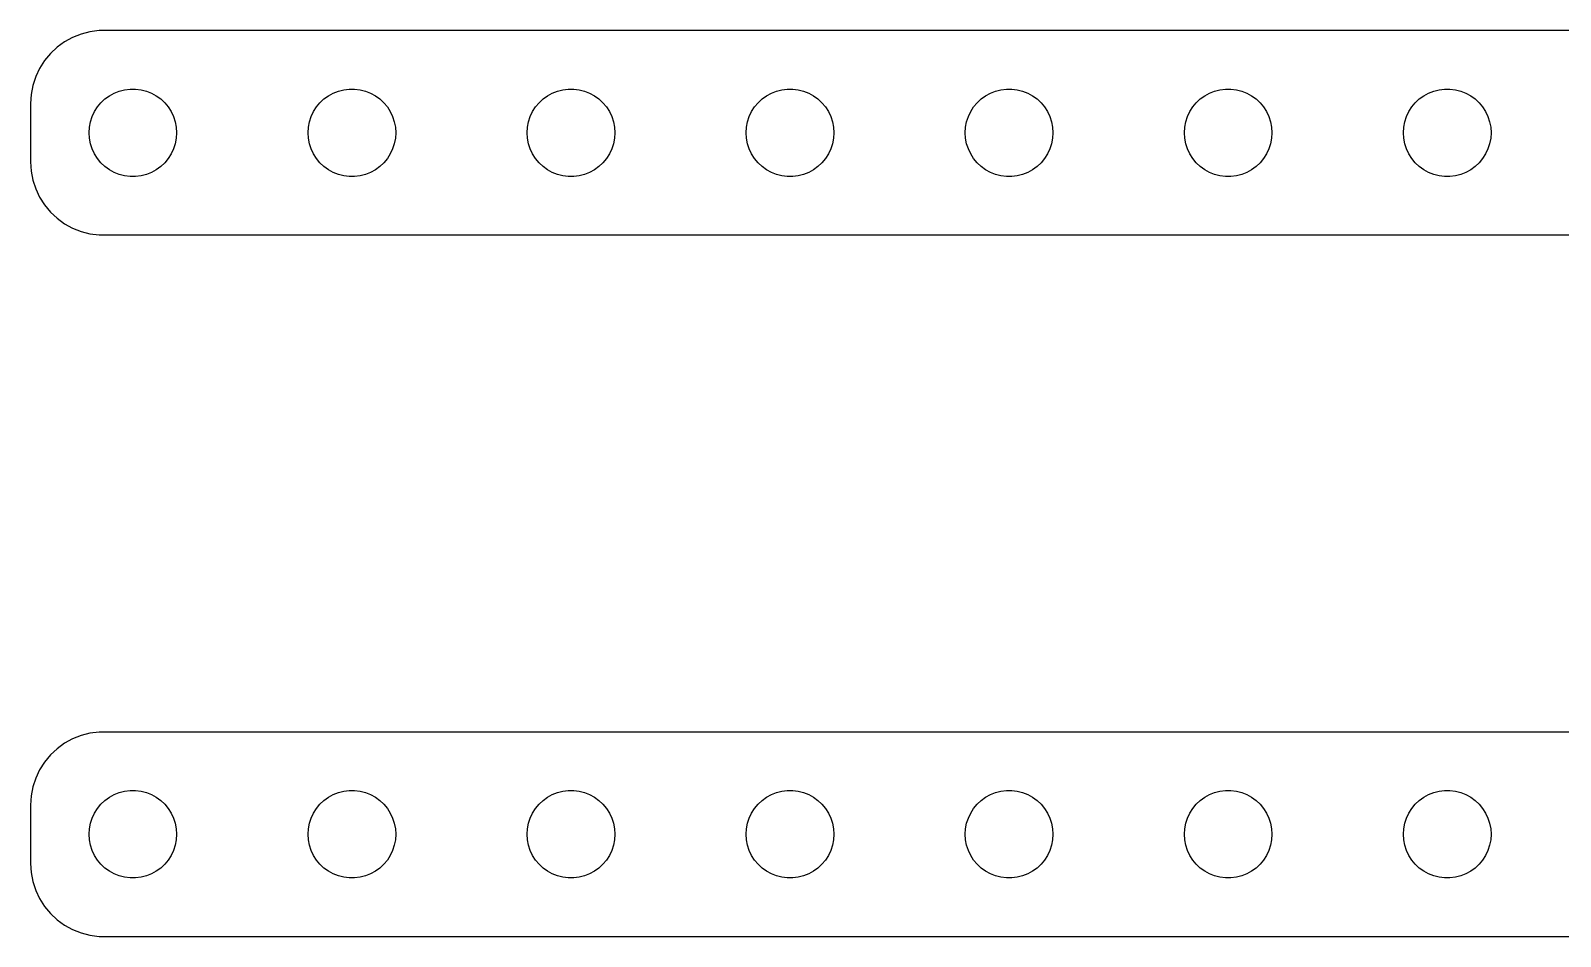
# Model space of a CAD drawing. Header units: metres. Extents: x -105 to 105, y 45 to 75.
# Drawn here: x -104.8 to -52.4, y 44.5 to 75.5 of the extents above; entities that cross this region are included whole.
import ezdxf

# ---------------------------------------------------------------- set-up
doc = ezdxf.new("R2010")
doc.units = ezdxf.units.M

msp = doc.modelspace()

# ---------------------------------------------------------------- linework, layer by layer
for p, q in [((-102.718, 75.4557), (-103.023, 75.3776)), ((-102.407, 75.4951), (-102.718, 75.4557)), ((102.407, 75.4951), (-102.407, 75.4951)), ((-103.844, 74.9263), (-104.072, 74.7114)), ((-103.59, 75.1108), (-103.844, 74.9263)), ((-103.314, 75.2621), (-103.59, 75.1108)), ((-103.023, 75.3776), (-103.314, 75.2621)), ((-104.273, 74.4695), (-104.441, 74.2044)), ((-104.072, 74.7114), (-104.273, 74.4695)), ((-104.574, 73.9203), (-104.671, 73.6217)), ((-104.441, 74.2044), (-104.574, 73.9203)), ((-104.671, 73.6217), (-104.73, 73.3133)), ((-102.054, 73.2665), (-101.889, 73.3572)), ((-101.889, 73.3572), (-101.714, 73.4266)), ((-101.714, 73.4266), (-101.531, 73.4734)), ((-101.531, 73.4734), (-101.344, 73.497)), ((-101.344, 73.497), (-101.156, 73.497)), ((-101.156, 73.497), (-100.969, 73.4734)), ((-100.969, 73.4734), (-100.786, 73.4266)), ((-100.786, 73.4266), (-100.611, 73.3572)), ((-100.611, 73.3572), (-100.446, 73.2665)), ((-94.5537, 73.2665), (-94.3887, 73.3572)), ((-94.3887, 73.3572), (-94.2135, 73.4266)), ((-94.2135, 73.4266), (-94.0311, 73.4734)), ((-94.0311, 73.4734), (-93.8442, 73.497)), ((-93.8442, 73.497), (-93.6558, 73.497)), ((-93.6558, 73.497), (-93.4689, 73.4734)), ((-93.4689, 73.4734), (-93.2865, 73.4266)), ((-93.2865, 73.4266), (-93.1113, 73.3572)), ((-93.1113, 73.3572), (-92.9463, 73.2665)), ((-87.0537, 73.2665), (-86.8887, 73.3572)), ((-86.8887, 73.3572), (-86.7135, 73.4266)), ((-86.7135, 73.4266), (-86.5311, 73.4734)), ((-86.5311, 73.4734), (-86.3442, 73.497)), ((-86.3442, 73.497), (-86.1558, 73.497)), ((-86.1558, 73.497), (-85.9689, 73.4734)), ((-85.9689, 73.4734), (-85.7865, 73.4266)), ((-85.7865, 73.4266), (-85.6113, 73.3572)), ((-85.6113, 73.3572), (-85.4463, 73.2665)), ((-79.5537, 73.2665), (-79.3887, 73.3572)), ((-79.3887, 73.3572), (-79.2135, 73.4266)), ((-79.2135, 73.4266), (-79.0311, 73.4734)), ((-79.0311, 73.4734), (-78.8442, 73.497)), ((-78.8442, 73.497), (-78.6558, 73.497)), ((-78.6558, 73.497), (-78.4689, 73.4734)), ((-78.4689, 73.4734), (-78.2865, 73.4266)), ((-78.2865, 73.4266), (-78.1113, 73.3572)), ((-78.1113, 73.3572), (-77.9463, 73.2665)), ((-72.0537, 73.2665), (-71.8887, 73.3572)), ((-71.8887, 73.3572), (-71.7135, 73.4266)), ((-71.7135, 73.4266), (-71.5311, 73.4734)), ((-71.5311, 73.4734), (-71.3442, 73.497)), ((-71.3442, 73.497), (-71.1558, 73.497)), ((-71.1558, 73.497), (-70.9689, 73.4734)), ((-70.9689, 73.4734), (-70.7865, 73.4266)), ((-70.7865, 73.4266), (-70.6113, 73.3572)), ((-70.6113, 73.3572), (-70.4463, 73.2665)), ((-64.5537, 73.2665), (-64.3887, 73.3572)), ((-64.3887, 73.3572), (-64.2135, 73.4266)), ((-64.2135, 73.4266), (-64.0311, 73.4734)), ((-64.0311, 73.4734), (-63.8442, 73.497)), ((-63.8442, 73.497), (-63.6558, 73.497)), ((-63.6558, 73.497), (-63.4689, 73.4734)), ((-63.4689, 73.4734), (-63.2865, 73.4266)), ((-63.2865, 73.4266), (-63.1113, 73.3572)), ((-63.1113, 73.3572), (-62.9463, 73.2665)), ((-57.0537, 73.2665), (-56.8887, 73.3572)), ((-56.8887, 73.3572), (-56.7135, 73.4266)), ((-56.7135, 73.4266), (-56.5311, 73.4734)), ((-56.5311, 73.4734), (-56.3442, 73.497)), ((-56.3442, 73.497), (-56.1558, 73.497)), ((-56.1558, 73.497), (-55.9689, 73.4734)), ((-55.9689, 73.4734), (-55.7865, 73.4266)), ((-55.7865, 73.4266), (-55.6113, 73.3572)), ((-55.6113, 73.3572), (-55.4463, 73.2665)), ((-104.73, 73.3133), (-104.75, 73)), ((-104.75, 73), (-104.75, 71)), ((-102.564, 72.7226), (-102.464, 72.8817)), ((-102.464, 72.8817), (-102.343, 73.0268)), ((-102.343, 73.0268), (-102.206, 73.1558)), ((-102.206, 73.1558), (-102.054, 73.2665)), ((-100.446, 73.2665), (-100.294, 73.1558)), ((-100.294, 73.1558), (-100.157, 73.0268)), ((-100.157, 73.0268), (-100.036, 72.8817)), ((-100.036, 72.8817), (-99.9355, 72.7226)), ((-95.0645, 72.7226), (-94.9635, 72.8817)), ((-94.9635, 72.8817), (-94.8434, 73.0268)), ((-94.8434, 73.0268), (-94.7061, 73.1558)), ((-94.7061, 73.1558), (-94.5537, 73.2665)), ((-92.9463, 73.2665), (-92.7939, 73.1558)), ((-92.7939, 73.1558), (-92.6565, 73.0268)), ((-92.6565, 73.0268), (-92.5365, 72.8817)), ((-92.5365, 72.8817), (-92.4355, 72.7226)), ((-87.5645, 72.7226), (-87.4635, 72.8817)), ((-87.4635, 72.8817), (-87.3434, 73.0268)), ((-87.3434, 73.0268), (-87.2061, 73.1558)), ((-87.2061, 73.1558), (-87.0537, 73.2665)), ((-85.4463, 73.2665), (-85.2939, 73.1558)), ((-85.2939, 73.1558), (-85.1565, 73.0268)), ((-85.1565, 73.0268), (-85.0365, 72.8817)), ((-85.0365, 72.8817), (-84.9355, 72.7226)), ((-80.0645, 72.7226), (-79.9635, 72.8817)), ((-79.9635, 72.8817), (-79.8434, 73.0268)), ((-79.8434, 73.0268), (-79.7061, 73.1558)), ((-79.7061, 73.1558), (-79.5537, 73.2665)), ((-77.9463, 73.2665), (-77.7939, 73.1558)), ((-77.7939, 73.1558), (-77.6565, 73.0268)), ((-77.6565, 73.0268), (-77.5365, 72.8817)), ((-77.5365, 72.8817), (-77.4355, 72.7226)), ((-72.5645, 72.7226), (-72.4635, 72.8817)), ((-72.4635, 72.8817), (-72.3434, 73.0268)), ((-72.3434, 73.0268), (-72.2061, 73.1558)), ((-72.2061, 73.1558), (-72.0537, 73.2665)), ((-70.4463, 73.2665), (-70.2939, 73.1558)), ((-70.2939, 73.1558), (-70.1565, 73.0268)), ((-70.1565, 73.0268), (-70.0365, 72.8817)), ((-70.0365, 72.8817), (-69.9355, 72.7226)), ((-65.0645, 72.7226), (-64.9635, 72.8817)), ((-64.9635, 72.8817), (-64.8434, 73.0268)), ((-64.8434, 73.0268), (-64.7061, 73.1558)), ((-64.7061, 73.1558), (-64.5537, 73.2665)), ((-62.9463, 73.2665), (-62.7939, 73.1558)), ((-62.7939, 73.1558), (-62.6565, 73.0268)), ((-62.6565, 73.0268), (-62.5365, 72.8817)), ((-62.5365, 72.8817), (-62.4355, 72.7226)), ((-57.5645, 72.7226), (-57.4635, 72.8817)), ((-57.4635, 72.8817), (-57.3434, 73.0268)), ((-57.3434, 73.0268), (-57.2061, 73.1558)), ((-57.2061, 73.1558), (-57.0537, 73.2665)), ((-55.4463, 73.2665), (-55.2939, 73.1558)), ((-55.2939, 73.1558), (-55.1565, 73.0268)), ((-55.1565, 73.0268), (-55.0365, 72.8817)), ((-55.0365, 72.8817), (-54.9355, 72.7226)), ((-102.738, 72.188), (-102.703, 72.373)), ((-102.703, 72.373), (-102.645, 72.5522)), ((-102.645, 72.5522), (-102.564, 72.7226)), ((-99.9355, 72.7226), (-99.8553, 72.5522)), ((-99.8553, 72.5522), (-99.7971, 72.373)), ((-99.7971, 72.373), (-99.7618, 72.188)), ((-95.2382, 72.188), (-95.2029, 72.373)), ((-95.2029, 72.373), (-95.1447, 72.5522)), ((-95.1447, 72.5522), (-95.0645, 72.7226)), ((-92.4355, 72.7226), (-92.3553, 72.5522)), ((-92.3553, 72.5522), (-92.2971, 72.373)), ((-92.2971, 72.373), (-92.2618, 72.188)), ((-87.7382, 72.188), (-87.7029, 72.373)), ((-87.7029, 72.373), (-87.6447, 72.5522)), ((-87.6447, 72.5522), (-87.5645, 72.7226)), ((-84.9355, 72.7226), (-84.8553, 72.5522)), ((-84.8553, 72.5522), (-84.7971, 72.373)), ((-84.7971, 72.373), (-84.7618, 72.188)), ((-80.2382, 72.188), (-80.2029, 72.373)), ((-80.2029, 72.373), (-80.1447, 72.5522)), ((-80.1447, 72.5522), (-80.0645, 72.7226)), ((-77.4355, 72.7226), (-77.3553, 72.5522)), ((-77.3553, 72.5522), (-77.2971, 72.373)), ((-77.2971, 72.373), (-77.2618, 72.188)), ((-72.7382, 72.188), (-72.7029, 72.373)), ((-72.7029, 72.373), (-72.6447, 72.5522)), ((-72.6447, 72.5522), (-72.5645, 72.7226)), ((-69.9355, 72.7226), (-69.8553, 72.5522)), ((-69.8553, 72.5522), (-69.7971, 72.373)), ((-69.7971, 72.373), (-69.7618, 72.188)), ((-65.2382, 72.188), (-65.2029, 72.373)), ((-65.2029, 72.373), (-65.1447, 72.5522)), ((-65.1447, 72.5522), (-65.0645, 72.7226)), ((-62.4355, 72.7226), (-62.3553, 72.5522)), ((-62.3553, 72.5522), (-62.2971, 72.373)), ((-62.2971, 72.373), (-62.2618, 72.188)), ((-57.7382, 72.188), (-57.7029, 72.373)), ((-57.7029, 72.373), (-57.6447, 72.5522)), ((-57.6447, 72.5522), (-57.5645, 72.7226)), ((-54.9355, 72.7226), (-54.8553, 72.5522)), ((-54.8553, 72.5522), (-54.7971, 72.373)), ((-54.7971, 72.373), (-54.7618, 72.188)), ((-102.75, 72), (-102.738, 72.188)), ((-102.738, 71.812), (-102.75, 72)), ((-102.703, 71.627), (-102.738, 71.812)), ((-99.7618, 71.812), (-99.7971, 71.627)), ((-99.7618, 72.188), (-99.75, 72)), ((-99.75, 72), (-99.7618, 71.812)), ((-95.25, 72), (-95.2382, 72.188)), ((-95.2382, 71.812), (-95.25, 72)), ((-95.2029, 71.627), (-95.2382, 71.812)), ((-92.2618, 71.812), (-92.2971, 71.627)), ((-92.2618, 72.188), (-92.25, 72)), ((-92.25, 72), (-92.2618, 71.812)), ((-87.75, 72), (-87.7382, 72.188)), ((-87.7382, 71.812), (-87.75, 72)), ((-87.7029, 71.627), (-87.7382, 71.812)), ((-84.7618, 71.812), (-84.7971, 71.627)), ((-84.7618, 72.188), (-84.75, 72)), ((-84.75, 72), (-84.7618, 71.812)), ((-80.25, 72), (-80.2382, 72.188)), ((-80.2382, 71.812), (-80.25, 72)), ((-80.2029, 71.627), (-80.2382, 71.812)), ((-77.2618, 71.812), (-77.2971, 71.627)), ((-77.2618, 72.188), (-77.25, 72)), ((-77.25, 72), (-77.2618, 71.812)), ((-72.75, 72), (-72.7382, 72.188)), ((-72.7382, 71.812), (-72.75, 72)), ((-72.7029, 71.627), (-72.7382, 71.812)), ((-69.7618, 71.812), (-69.7971, 71.627)), ((-69.7618, 72.188), (-69.75, 72)), ((-69.75, 72), (-69.7618, 71.812)), ((-65.25, 72), (-65.2382, 72.188)), ((-65.2382, 71.812), (-65.25, 72)), ((-65.2029, 71.627), (-65.2382, 71.812)), ((-62.2618, 71.812), (-62.2971, 71.627)), ((-62.2618, 72.188), (-62.25, 72)), ((-62.25, 72), (-62.2618, 71.812)), ((-57.75, 72), (-57.7382, 72.188)), ((-57.7382, 71.812), (-57.75, 72)), ((-57.7029, 71.627), (-57.7382, 71.812)), ((-54.7618, 71.812), (-54.7971, 71.627)), ((-54.7618, 72.188), (-54.75, 72)), ((-54.75, 72), (-54.7618, 71.812)), ((-102.645, 71.4478), (-102.703, 71.627)), ((-102.564, 71.2774), (-102.645, 71.4478)), ((-102.464, 71.1183), (-102.564, 71.2774)), ((-99.9355, 71.2774), (-100.036, 71.1183)), ((-99.8553, 71.4478), (-99.9355, 71.2774)), ((-99.7971, 71.627), (-99.8553, 71.4478)), ((-95.1447, 71.4478), (-95.2029, 71.627)), ((-95.0645, 71.2774), (-95.1447, 71.4478)), ((-94.9635, 71.1183), (-95.0645, 71.2774)), ((-92.4355, 71.2774), (-92.5365, 71.1183)), ((-92.3553, 71.4478), (-92.4355, 71.2774)), ((-92.2971, 71.627), (-92.3553, 71.4478)), ((-87.6447, 71.4478), (-87.7029, 71.627)), ((-87.5645, 71.2774), (-87.6447, 71.4478)), ((-87.4635, 71.1183), (-87.5645, 71.2774)), ((-84.9355, 71.2774), (-85.0365, 71.1183)), ((-84.8553, 71.4478), (-84.9355, 71.2774)), ((-84.7971, 71.627), (-84.8553, 71.4478)), ((-80.1447, 71.4478), (-80.2029, 71.627)), ((-80.0645, 71.2774), (-80.1447, 71.4478)), ((-79.9635, 71.1183), (-80.0645, 71.2774)), ((-77.4355, 71.2774), (-77.5365, 71.1183)), ((-77.3553, 71.4478), (-77.4355, 71.2774)), ((-77.2971, 71.627), (-77.3553, 71.4478)), ((-72.6447, 71.4478), (-72.7029, 71.627)), ((-72.5645, 71.2774), (-72.6447, 71.4478)), ((-72.4635, 71.1183), (-72.5645, 71.2774)), ((-69.9355, 71.2774), (-70.0365, 71.1183)), ((-69.8553, 71.4478), (-69.9355, 71.2774)), ((-69.7971, 71.627), (-69.8553, 71.4478)), ((-65.1447, 71.4478), (-65.2029, 71.627)), ((-65.0645, 71.2774), (-65.1447, 71.4478)), ((-64.9635, 71.1183), (-65.0645, 71.2774)), ((-62.4355, 71.2774), (-62.5365, 71.1183)), ((-62.3553, 71.4478), (-62.4355, 71.2774)), ((-62.2971, 71.627), (-62.3553, 71.4478)), ((-57.6447, 71.4478), (-57.7029, 71.627)), ((-57.5645, 71.2774), (-57.6447, 71.4478)), ((-57.4635, 71.1183), (-57.5645, 71.2774)), ((-54.9355, 71.2774), (-55.0365, 71.1183)), ((-54.8553, 71.4478), (-54.9355, 71.2774)), ((-54.7971, 71.627), (-54.8553, 71.4478)), ((-104.75, 71), (-104.73, 70.6867)), ((-102.343, 70.9732), (-102.464, 71.1183)), ((-102.206, 70.8442), (-102.343, 70.9732)), ((-102.054, 70.7335), (-102.206, 70.8442)), ((-101.889, 70.6428), (-102.054, 70.7335)), ((-100.446, 70.7335), (-100.611, 70.6428)), ((-100.294, 70.8442), (-100.446, 70.7335)), ((-100.157, 70.9732), (-100.294, 70.8442)), ((-100.036, 71.1183), (-100.157, 70.9732)), ((-94.8434, 70.9732), (-94.9635, 71.1183)), ((-94.7061, 70.8442), (-94.8434, 70.9732)), ((-94.5537, 70.7335), (-94.7061, 70.8442)), ((-94.3887, 70.6428), (-94.5537, 70.7335)), ((-92.9463, 70.7335), (-93.1113, 70.6428)), ((-92.7939, 70.8442), (-92.9463, 70.7335)), ((-92.6565, 70.9732), (-92.7939, 70.8442)), ((-92.5365, 71.1183), (-92.6565, 70.9732)), ((-87.3434, 70.9732), (-87.4635, 71.1183)), ((-87.2061, 70.8442), (-87.3434, 70.9732)), ((-87.0537, 70.7335), (-87.2061, 70.8442)), ((-86.8887, 70.6428), (-87.0537, 70.7335)), ((-85.4463, 70.7335), (-85.6113, 70.6428)), ((-85.2939, 70.8442), (-85.4463, 70.7335)), ((-85.1565, 70.9732), (-85.2939, 70.8442)), ((-85.0365, 71.1183), (-85.1565, 70.9732)), ((-79.8434, 70.9732), (-79.9635, 71.1183)), ((-79.7061, 70.8442), (-79.8434, 70.9732)), ((-79.5537, 70.7335), (-79.7061, 70.8442)), ((-79.3887, 70.6428), (-79.5537, 70.7335)), ((-77.9463, 70.7335), (-78.1113, 70.6428)), ((-77.7939, 70.8442), (-77.9463, 70.7335)), ((-77.6565, 70.9732), (-77.7939, 70.8442)), ((-77.5365, 71.1183), (-77.6565, 70.9732)), ((-72.3434, 70.9732), (-72.4635, 71.1183)), ((-72.2061, 70.8442), (-72.3434, 70.9732)), ((-72.0537, 70.7335), (-72.2061, 70.8442)), ((-71.8887, 70.6428), (-72.0537, 70.7335)), ((-70.4463, 70.7335), (-70.6113, 70.6428)), ((-70.2939, 70.8442), (-70.4463, 70.7335)), ((-70.1565, 70.9732), (-70.2939, 70.8442)), ((-70.0365, 71.1183), (-70.1565, 70.9732)), ((-64.8434, 70.9732), (-64.9635, 71.1183)), ((-64.7061, 70.8442), (-64.8434, 70.9732)), ((-64.5537, 70.7335), (-64.7061, 70.8442)), ((-64.3887, 70.6428), (-64.5537, 70.7335)), ((-62.9463, 70.7335), (-63.1113, 70.6428)), ((-62.7939, 70.8442), (-62.9463, 70.7335)), ((-62.6565, 70.9732), (-62.7939, 70.8442)), ((-62.5365, 71.1183), (-62.6565, 70.9732)), ((-57.3434, 70.9732), (-57.4635, 71.1183)), ((-57.2061, 70.8442), (-57.3434, 70.9732)), ((-57.0537, 70.7335), (-57.2061, 70.8442)), ((-56.8887, 70.6428), (-57.0537, 70.7335)), ((-55.4463, 70.7335), (-55.6113, 70.6428)), ((-55.2939, 70.8442), (-55.4463, 70.7335)), ((-55.1565, 70.9732), (-55.2939, 70.8442)), ((-55.0365, 71.1183), (-55.1565, 70.9732)), ((-104.73, 70.6867), (-104.671, 70.3783)), ((-104.671, 70.3783), (-104.574, 70.0797)), ((-101.714, 70.5734), (-101.889, 70.6428)), ((-101.531, 70.5266), (-101.714, 70.5734)), ((-101.344, 70.503), (-101.531, 70.5266)), ((-101.156, 70.503), (-101.344, 70.503)), ((-100.969, 70.5266), (-101.156, 70.503)), ((-100.786, 70.5734), (-100.969, 70.5266)), ((-100.611, 70.6428), (-100.786, 70.5734)), ((-94.2135, 70.5734), (-94.3887, 70.6428)), ((-94.0311, 70.5266), (-94.2135, 70.5734)), ((-93.8442, 70.503), (-94.0311, 70.5266)), ((-93.6558, 70.503), (-93.8442, 70.503)), ((-93.4689, 70.5266), (-93.6558, 70.503)), ((-93.2865, 70.5734), (-93.4689, 70.5266)), ((-93.1113, 70.6428), (-93.2865, 70.5734)), ((-86.7135, 70.5734), (-86.8887, 70.6428)), ((-86.5311, 70.5266), (-86.7135, 70.5734)), ((-86.3442, 70.503), (-86.5311, 70.5266)), ((-86.1558, 70.503), (-86.3442, 70.503)), ((-85.9689, 70.5266), (-86.1558, 70.503)), ((-85.7865, 70.5734), (-85.9689, 70.5266)), ((-85.6113, 70.6428), (-85.7865, 70.5734)), ((-79.2135, 70.5734), (-79.3887, 70.6428)), ((-79.0311, 70.5266), (-79.2135, 70.5734)), ((-78.8442, 70.503), (-79.0311, 70.5266)), ((-78.6558, 70.503), (-78.8442, 70.503)), ((-78.4689, 70.5266), (-78.6558, 70.503)), ((-78.2865, 70.5734), (-78.4689, 70.5266)), ((-78.1113, 70.6428), (-78.2865, 70.5734)), ((-71.7135, 70.5734), (-71.8887, 70.6428)), ((-71.5311, 70.5266), (-71.7135, 70.5734)), ((-71.3442, 70.503), (-71.5311, 70.5266)), ((-71.1558, 70.503), (-71.3442, 70.503)), ((-70.9689, 70.5266), (-71.1558, 70.503)), ((-70.7865, 70.5734), (-70.9689, 70.5266)), ((-70.6113, 70.6428), (-70.7865, 70.5734)), ((-64.2135, 70.5734), (-64.3887, 70.6428)), ((-64.0311, 70.5266), (-64.2135, 70.5734)), ((-63.8442, 70.503), (-64.0311, 70.5266)), ((-63.6558, 70.503), (-63.8442, 70.503)), ((-63.4689, 70.5266), (-63.6558, 70.503)), ((-63.2865, 70.5734), (-63.4689, 70.5266)), ((-63.1113, 70.6428), (-63.2865, 70.5734)), ((-56.7135, 70.5734), (-56.8887, 70.6428)), ((-56.5311, 70.5266), (-56.7135, 70.5734)), ((-56.3442, 70.503), (-56.5311, 70.5266)), ((-56.1558, 70.503), (-56.3442, 70.503)), ((-55.9689, 70.5266), (-56.1558, 70.503)), ((-55.7865, 70.5734), (-55.9689, 70.5266)), ((-55.6113, 70.6428), (-55.7865, 70.5734)), ((-104.574, 70.0797), (-104.441, 69.7956)), ((-104.441, 69.7956), (-104.273, 69.5305)), ((-104.273, 69.5305), (-104.072, 69.2886)), ((-104.072, 69.2886), (-103.844, 69.0737)), ((-103.844, 69.0737), (-103.59, 68.8892)), ((-103.59, 68.8892), (-103.314, 68.7379)), ((-103.314, 68.7379), (-103.023, 68.6224)), ((-103.023, 68.6224), (-102.718, 68.5443)), ((-102.718, 68.5443), (-102.407, 68.5049)), ((-102.407, 68.5049), (102.407, 68.5049)), ((-103.023, 51.3776), (-103.314, 51.2621)), ((-102.718, 51.4557), (-103.023, 51.3776)), ((-102.407, 51.4951), (-102.718, 51.4557)), ((102.407, 51.4951), (-102.407, 51.4951)), ((-103.844, 50.9263), (-104.072, 50.7114)), ((-103.59, 51.1108), (-103.844, 50.9263)), ((-103.314, 51.2621), (-103.59, 51.1108)), ((-104.273, 50.4695), (-104.441, 50.2044)), ((-104.072, 50.7114), (-104.273, 50.4695)), ((-104.574, 49.9203), (-104.671, 49.6217)), ((-104.441, 50.2044), (-104.574, 49.9203)), ((-104.73, 49.3133), (-104.75, 49)), ((-104.671, 49.6217), (-104.73, 49.3133)), ((-102.206, 49.1558), (-102.054, 49.2665)), ((-102.054, 49.2665), (-101.889, 49.3572)), ((-101.889, 49.3572), (-101.714, 49.4266)), ((-101.714, 49.4266), (-101.531, 49.4734)), ((-101.531, 49.4734), (-101.344, 49.497)), ((-101.344, 49.497), (-101.156, 49.497)), ((-101.156, 49.497), (-100.969, 49.4734)), ((-100.969, 49.4734), (-100.786, 49.4266)), ((-100.786, 49.4266), (-100.611, 49.3572)), ((-100.611, 49.3572), (-100.446, 49.2665)), ((-100.446, 49.2665), (-100.294, 49.1558)), ((-94.7061, 49.1558), (-94.5537, 49.2665)), ((-94.5537, 49.2665), (-94.3887, 49.3572)), ((-94.3887, 49.3572), (-94.2135, 49.4266)), ((-94.2135, 49.4266), (-94.0311, 49.4734)), ((-94.0311, 49.4734), (-93.8442, 49.497)), ((-93.8442, 49.497), (-93.6558, 49.497)), ((-93.6558, 49.497), (-93.4689, 49.4734)), ((-93.4689, 49.4734), (-93.2865, 49.4266)), ((-93.2865, 49.4266), (-93.1113, 49.3572)), ((-93.1113, 49.3572), (-92.9463, 49.2665)), ((-92.9463, 49.2665), (-92.7939, 49.1558)), ((-87.2061, 49.1558), (-87.0537, 49.2665)), ((-87.0537, 49.2665), (-86.8887, 49.3572)), ((-86.8887, 49.3572), (-86.7135, 49.4266)), ((-86.7135, 49.4266), (-86.5311, 49.4734)), ((-86.5311, 49.4734), (-86.3442, 49.497)), ((-86.3442, 49.497), (-86.1558, 49.497)), ((-86.1558, 49.497), (-85.9689, 49.4734)), ((-85.9689, 49.4734), (-85.7865, 49.4266)), ((-85.7865, 49.4266), (-85.6113, 49.3572)), ((-85.6113, 49.3572), (-85.4463, 49.2665)), ((-85.4463, 49.2665), (-85.2939, 49.1558)), ((-79.7061, 49.1558), (-79.5537, 49.2665)), ((-79.5537, 49.2665), (-79.3887, 49.3572)), ((-79.3887, 49.3572), (-79.2135, 49.4266)), ((-79.2135, 49.4266), (-79.0311, 49.4734)), ((-79.0311, 49.4734), (-78.8442, 49.497)), ((-78.8442, 49.497), (-78.6558, 49.497)), ((-78.6558, 49.497), (-78.4689, 49.4734)), ((-78.4689, 49.4734), (-78.2865, 49.4266)), ((-78.2865, 49.4266), (-78.1113, 49.3572)), ((-78.1113, 49.3572), (-77.9463, 49.2665)), ((-77.9463, 49.2665), (-77.7939, 49.1558)), ((-72.2061, 49.1558), (-72.0537, 49.2665)), ((-72.0537, 49.2665), (-71.8887, 49.3572)), ((-71.8887, 49.3572), (-71.7135, 49.4266)), ((-71.7135, 49.4266), (-71.5311, 49.4734)), ((-71.5311, 49.4734), (-71.3442, 49.497)), ((-71.3442, 49.497), (-71.1558, 49.497)), ((-71.1558, 49.497), (-70.9689, 49.4734)), ((-70.9689, 49.4734), (-70.7865, 49.4266)), ((-70.7865, 49.4266), (-70.6113, 49.3572)), ((-70.6113, 49.3572), (-70.4463, 49.2665)), ((-70.4463, 49.2665), (-70.2939, 49.1558)), ((-64.7061, 49.1558), (-64.5537, 49.2665)), ((-64.5537, 49.2665), (-64.3887, 49.3572)), ((-64.3887, 49.3572), (-64.2135, 49.4266)), ((-64.2135, 49.4266), (-64.0311, 49.4734)), ((-64.0311, 49.4734), (-63.8442, 49.497)), ((-63.8442, 49.497), (-63.6558, 49.497)), ((-63.6558, 49.497), (-63.4689, 49.4734)), ((-63.4689, 49.4734), (-63.2865, 49.4266)), ((-63.2865, 49.4266), (-63.1113, 49.3572)), ((-63.1113, 49.3572), (-62.9463, 49.2665)), ((-62.9463, 49.2665), (-62.7939, 49.1558)), ((-57.2061, 49.1558), (-57.0537, 49.2665)), ((-57.0537, 49.2665), (-56.8887, 49.3572)), ((-56.8887, 49.3572), (-56.7135, 49.4266)), ((-56.7135, 49.4266), (-56.5311, 49.4734)), ((-56.5311, 49.4734), (-56.3442, 49.497)), ((-56.3442, 49.497), (-56.1558, 49.497)), ((-56.1558, 49.497), (-55.9689, 49.4734)), ((-55.9689, 49.4734), (-55.7865, 49.4266)), ((-55.7865, 49.4266), (-55.6113, 49.3572)), ((-55.6113, 49.3572), (-55.4463, 49.2665)), ((-55.4463, 49.2665), (-55.2939, 49.1558)), ((-104.75, 49), (-104.75, 47)), ((-102.645, 48.5522), (-102.564, 48.7226)), ((-102.564, 48.7226), (-102.464, 48.8817)), ((-102.464, 48.8817), (-102.343, 49.0268)), ((-102.343, 49.0268), (-102.206, 49.1558)), ((-100.294, 49.1558), (-100.157, 49.0268)), ((-100.157, 49.0268), (-100.036, 48.8817)), ((-100.036, 48.8817), (-99.9355, 48.7226)), ((-99.9355, 48.7226), (-99.8553, 48.5522)), ((-95.1447, 48.5522), (-95.0645, 48.7226)), ((-95.0645, 48.7226), (-94.9635, 48.8817)), ((-94.9635, 48.8817), (-94.8434, 49.0268)), ((-94.8434, 49.0268), (-94.7061, 49.1558)), ((-92.7939, 49.1558), (-92.6565, 49.0268)), ((-92.6565, 49.0268), (-92.5365, 48.8817)), ((-92.5365, 48.8817), (-92.4355, 48.7226)), ((-92.4355, 48.7226), (-92.3553, 48.5522)), ((-87.6447, 48.5522), (-87.5645, 48.7226)), ((-87.5645, 48.7226), (-87.4635, 48.8817)), ((-87.4635, 48.8817), (-87.3434, 49.0268)), ((-87.3434, 49.0268), (-87.2061, 49.1558)), ((-85.2939, 49.1558), (-85.1565, 49.0268)), ((-85.1565, 49.0268), (-85.0365, 48.8817)), ((-85.0365, 48.8817), (-84.9355, 48.7226)), ((-84.9355, 48.7226), (-84.8553, 48.5522)), ((-80.1447, 48.5522), (-80.0645, 48.7226)), ((-80.0645, 48.7226), (-79.9635, 48.8817)), ((-79.9635, 48.8817), (-79.8434, 49.0268)), ((-79.8434, 49.0268), (-79.7061, 49.1558)), ((-77.7939, 49.1558), (-77.6565, 49.0268)), ((-77.6565, 49.0268), (-77.5365, 48.8817)), ((-77.5365, 48.8817), (-77.4355, 48.7226)), ((-77.4355, 48.7226), (-77.3553, 48.5522)), ((-72.6447, 48.5522), (-72.5645, 48.7226)), ((-72.5645, 48.7226), (-72.4635, 48.8817)), ((-72.4635, 48.8817), (-72.3434, 49.0268)), ((-72.3434, 49.0268), (-72.2061, 49.1558)), ((-70.2939, 49.1558), (-70.1565, 49.0268)), ((-70.1565, 49.0268), (-70.0365, 48.8817)), ((-70.0365, 48.8817), (-69.9355, 48.7226)), ((-69.9355, 48.7226), (-69.8553, 48.5522)), ((-65.1447, 48.5522), (-65.0645, 48.7226)), ((-65.0645, 48.7226), (-64.9635, 48.8817)), ((-64.9635, 48.8817), (-64.8434, 49.0268)), ((-64.8434, 49.0268), (-64.7061, 49.1558)), ((-62.7939, 49.1558), (-62.6565, 49.0268)), ((-62.6565, 49.0268), (-62.5365, 48.8817)), ((-62.5365, 48.8817), (-62.4355, 48.7226)), ((-62.4355, 48.7226), (-62.3553, 48.5522)), ((-57.6447, 48.5522), (-57.5645, 48.7226)), ((-57.5645, 48.7226), (-57.4635, 48.8817)), ((-57.4635, 48.8817), (-57.3434, 49.0268)), ((-57.3434, 49.0268), (-57.2061, 49.1558)), ((-55.2939, 49.1558), (-55.1565, 49.0268)), ((-55.1565, 49.0268), (-55.0365, 48.8817)), ((-55.0365, 48.8817), (-54.9355, 48.7226)), ((-54.9355, 48.7226), (-54.8553, 48.5522)), ((-102.75, 48), (-102.738, 48.188)), ((-102.738, 48.188), (-102.703, 48.373)), ((-102.703, 48.373), (-102.645, 48.5522)), ((-99.8553, 48.5522), (-99.7971, 48.373)), ((-99.7971, 48.373), (-99.7618, 48.188)), ((-99.7618, 48.188), (-99.75, 48)), ((-95.25, 48), (-95.2382, 48.188)), ((-95.2382, 48.188), (-95.2029, 48.373)), ((-95.2029, 48.373), (-95.1447, 48.5522)), ((-92.3553, 48.5522), (-92.2971, 48.373)), ((-92.2971, 48.373), (-92.2618, 48.188)), ((-92.2618, 48.188), (-92.25, 48)), ((-87.75, 48), (-87.7382, 48.188)), ((-87.7382, 48.188), (-87.7029, 48.373)), ((-87.7029, 48.373), (-87.6447, 48.5522)), ((-84.8553, 48.5522), (-84.7971, 48.373)), ((-84.7971, 48.373), (-84.7618, 48.188)), ((-84.7618, 48.188), (-84.75, 48)), ((-80.25, 48), (-80.2382, 48.188)), ((-80.2382, 48.188), (-80.2029, 48.373)), ((-80.2029, 48.373), (-80.1447, 48.5522)), ((-77.3553, 48.5522), (-77.2971, 48.373)), ((-77.2971, 48.373), (-77.2618, 48.188)), ((-77.2618, 48.188), (-77.25, 48)), ((-72.75, 48), (-72.7382, 48.188)), ((-72.7382, 48.188), (-72.7029, 48.373)), ((-72.7029, 48.373), (-72.6447, 48.5522)), ((-69.8553, 48.5522), (-69.7971, 48.373)), ((-69.7971, 48.373), (-69.7618, 48.188)), ((-69.7618, 48.188), (-69.75, 48)), ((-65.25, 48), (-65.2382, 48.188)), ((-65.2382, 48.188), (-65.2029, 48.373)), ((-65.2029, 48.373), (-65.1447, 48.5522)), ((-62.3553, 48.5522), (-62.2971, 48.373)), ((-62.2971, 48.373), (-62.2618, 48.188)), ((-62.2618, 48.188), (-62.25, 48)), ((-57.75, 48), (-57.7382, 48.188)), ((-57.7382, 48.188), (-57.7029, 48.373)), ((-57.7029, 48.373), (-57.6447, 48.5522)), ((-54.8553, 48.5522), (-54.7971, 48.373)), ((-54.7971, 48.373), (-54.7618, 48.188)), ((-54.7618, 48.188), (-54.75, 48)), ((-102.738, 47.812), (-102.75, 48)), ((-102.703, 47.627), (-102.738, 47.812)), ((-99.7618, 47.812), (-99.7971, 47.627)), ((-99.75, 48), (-99.7618, 47.812)), ((-95.2382, 47.812), (-95.25, 48)), ((-95.2029, 47.627), (-95.2382, 47.812)), ((-92.2618, 47.812), (-92.2971, 47.627)), ((-92.25, 48), (-92.2618, 47.812)), ((-87.7382, 47.812), (-87.75, 48)), ((-87.7029, 47.627), (-87.7382, 47.812)), ((-84.7618, 47.812), (-84.7971, 47.627)), ((-84.75, 48), (-84.7618, 47.812)), ((-80.2382, 47.812), (-80.25, 48)), ((-80.2029, 47.627), (-80.2382, 47.812)), ((-77.2618, 47.812), (-77.2971, 47.627)), ((-77.25, 48), (-77.2618, 47.812)), ((-72.7382, 47.812), (-72.75, 48)), ((-72.7029, 47.627), (-72.7382, 47.812)), ((-69.7618, 47.812), (-69.7971, 47.627)), ((-69.75, 48), (-69.7618, 47.812)), ((-65.2382, 47.812), (-65.25, 48)), ((-65.2029, 47.627), (-65.2382, 47.812)), ((-62.2618, 47.812), (-62.2971, 47.627)), ((-62.25, 48), (-62.2618, 47.812)), ((-57.7382, 47.812), (-57.75, 48)), ((-57.7029, 47.627), (-57.7382, 47.812)), ((-54.7618, 47.812), (-54.7971, 47.627)), ((-54.75, 48), (-54.7618, 47.812)), ((-102.645, 47.4478), (-102.703, 47.627)), ((-102.564, 47.2774), (-102.645, 47.4478)), ((-102.464, 47.1183), (-102.564, 47.2774)), ((-99.9355, 47.2774), (-100.036, 47.1183)), ((-99.8553, 47.4478), (-99.9355, 47.2774)), ((-99.7971, 47.627), (-99.8553, 47.4478)), ((-95.1447, 47.4478), (-95.2029, 47.627)), ((-95.0645, 47.2774), (-95.1447, 47.4478)), ((-94.9635, 47.1183), (-95.0645, 47.2774)), ((-92.4355, 47.2774), (-92.5365, 47.1183)), ((-92.3553, 47.4478), (-92.4355, 47.2774)), ((-92.2971, 47.627), (-92.3553, 47.4478)), ((-87.6447, 47.4478), (-87.7029, 47.627)), ((-87.5645, 47.2774), (-87.6447, 47.4478)), ((-87.4635, 47.1183), (-87.5645, 47.2774)), ((-84.9355, 47.2774), (-85.0365, 47.1183)), ((-84.8553, 47.4478), (-84.9355, 47.2774)), ((-84.7971, 47.627), (-84.8553, 47.4478)), ((-80.1447, 47.4478), (-80.2029, 47.627)), ((-80.0645, 47.2774), (-80.1447, 47.4478)), ((-79.9635, 47.1183), (-80.0645, 47.2774)), ((-77.4355, 47.2774), (-77.5365, 47.1183)), ((-77.3553, 47.4478), (-77.4355, 47.2774)), ((-77.2971, 47.627), (-77.3553, 47.4478)), ((-72.6447, 47.4478), (-72.7029, 47.627)), ((-72.5645, 47.2774), (-72.6447, 47.4478)), ((-72.4635, 47.1183), (-72.5645, 47.2774)), ((-69.9355, 47.2774), (-70.0365, 47.1183)), ((-69.8553, 47.4478), (-69.9355, 47.2774)), ((-69.7971, 47.627), (-69.8553, 47.4478)), ((-65.1447, 47.4478), (-65.2029, 47.627)), ((-65.0645, 47.2774), (-65.1447, 47.4478)), ((-64.9635, 47.1183), (-65.0645, 47.2774)), ((-62.4355, 47.2774), (-62.5365, 47.1183)), ((-62.3553, 47.4478), (-62.4355, 47.2774)), ((-62.2971, 47.627), (-62.3553, 47.4478)), ((-57.6447, 47.4478), (-57.7029, 47.627)), ((-57.5645, 47.2774), (-57.6447, 47.4478)), ((-57.4635, 47.1183), (-57.5645, 47.2774)), ((-54.9355, 47.2774), (-55.0365, 47.1183)), ((-54.8553, 47.4478), (-54.9355, 47.2774)), ((-54.7971, 47.627), (-54.8553, 47.4478)), ((-104.75, 47), (-104.73, 46.6867)), ((-104.73, 46.6867), (-104.671, 46.3783)), ((-102.343, 46.9732), (-102.464, 47.1183)), ((-102.206, 46.8442), (-102.343, 46.9732)), ((-102.054, 46.7335), (-102.206, 46.8442)), ((-101.889, 46.6428), (-102.054, 46.7335)), ((-101.714, 46.5734), (-101.889, 46.6428)), ((-100.611, 46.6428), (-100.786, 46.5734)), ((-100.446, 46.7335), (-100.611, 46.6428)), ((-100.294, 46.8442), (-100.446, 46.7335)), ((-100.157, 46.9732), (-100.294, 46.8442)), ((-100.036, 47.1183), (-100.157, 46.9732)), ((-94.8434, 46.9732), (-94.9635, 47.1183)), ((-94.7061, 46.8442), (-94.8434, 46.9732)), ((-94.5537, 46.7335), (-94.7061, 46.8442)), ((-94.3887, 46.6428), (-94.5537, 46.7335)), ((-94.2135, 46.5734), (-94.3887, 46.6428)), ((-93.1113, 46.6428), (-93.2865, 46.5734)), ((-92.9463, 46.7335), (-93.1113, 46.6428)), ((-92.7939, 46.8442), (-92.9463, 46.7335)), ((-92.6565, 46.9732), (-92.7939, 46.8442)), ((-92.5365, 47.1183), (-92.6565, 46.9732)), ((-87.3434, 46.9732), (-87.4635, 47.1183)), ((-87.2061, 46.8442), (-87.3434, 46.9732)), ((-87.0537, 46.7335), (-87.2061, 46.8442)), ((-86.8887, 46.6428), (-87.0537, 46.7335)), ((-86.7135, 46.5734), (-86.8887, 46.6428)), ((-85.6113, 46.6428), (-85.7865, 46.5734)), ((-85.4463, 46.7335), (-85.6113, 46.6428)), ((-85.2939, 46.8442), (-85.4463, 46.7335)), ((-85.1565, 46.9732), (-85.2939, 46.8442)), ((-85.0365, 47.1183), (-85.1565, 46.9732)), ((-79.8434, 46.9732), (-79.9635, 47.1183)), ((-79.7061, 46.8442), (-79.8434, 46.9732)), ((-79.5537, 46.7335), (-79.7061, 46.8442)), ((-79.3887, 46.6428), (-79.5537, 46.7335)), ((-79.2135, 46.5734), (-79.3887, 46.6428)), ((-78.1113, 46.6428), (-78.2865, 46.5734)), ((-77.9463, 46.7335), (-78.1113, 46.6428)), ((-77.7939, 46.8442), (-77.9463, 46.7335)), ((-77.6565, 46.9732), (-77.7939, 46.8442)), ((-77.5365, 47.1183), (-77.6565, 46.9732)), ((-72.3434, 46.9732), (-72.4635, 47.1183)), ((-72.2061, 46.8442), (-72.3434, 46.9732)), ((-72.0537, 46.7335), (-72.2061, 46.8442)), ((-71.8887, 46.6428), (-72.0537, 46.7335)), ((-71.7135, 46.5734), (-71.8887, 46.6428)), ((-70.6113, 46.6428), (-70.7865, 46.5734)), ((-70.4463, 46.7335), (-70.6113, 46.6428)), ((-70.2939, 46.8442), (-70.4463, 46.7335)), ((-70.1565, 46.9732), (-70.2939, 46.8442)), ((-70.0365, 47.1183), (-70.1565, 46.9732)), ((-64.8434, 46.9732), (-64.9635, 47.1183)), ((-64.7061, 46.8442), (-64.8434, 46.9732)), ((-64.5537, 46.7335), (-64.7061, 46.8442)), ((-64.3887, 46.6428), (-64.5537, 46.7335)), ((-64.2135, 46.5734), (-64.3887, 46.6428)), ((-63.1113, 46.6428), (-63.2865, 46.5734)), ((-62.9463, 46.7335), (-63.1113, 46.6428)), ((-62.7939, 46.8442), (-62.9463, 46.7335)), ((-62.6565, 46.9732), (-62.7939, 46.8442)), ((-62.5365, 47.1183), (-62.6565, 46.9732)), ((-57.3434, 46.9732), (-57.4635, 47.1183)), ((-57.2061, 46.8442), (-57.3434, 46.9732)), ((-57.0537, 46.7335), (-57.2061, 46.8442)), ((-56.8887, 46.6428), (-57.0537, 46.7335)), ((-56.7135, 46.5734), (-56.8887, 46.6428)), ((-55.6113, 46.6428), (-55.7865, 46.5734)), ((-55.4463, 46.7335), (-55.6113, 46.6428)), ((-55.2939, 46.8442), (-55.4463, 46.7335)), ((-55.1565, 46.9732), (-55.2939, 46.8442)), ((-55.0365, 47.1183), (-55.1565, 46.9732)), ((-104.671, 46.3783), (-104.574, 46.0797)), ((-101.531, 46.5266), (-101.714, 46.5734)), ((-101.344, 46.503), (-101.531, 46.5266)), ((-101.156, 46.503), (-101.344, 46.503)), ((-100.969, 46.5266), (-101.156, 46.503)), ((-100.786, 46.5734), (-100.969, 46.5266)), ((-94.0311, 46.5266), (-94.2135, 46.5734)), ((-93.8442, 46.503), (-94.0311, 46.5266)), ((-93.6558, 46.503), (-93.8442, 46.503)), ((-93.4689, 46.5266), (-93.6558, 46.503)), ((-93.2865, 46.5734), (-93.4689, 46.5266)), ((-86.5311, 46.5266), (-86.7135, 46.5734)), ((-86.3442, 46.503), (-86.5311, 46.5266)), ((-86.1558, 46.503), (-86.3442, 46.503)), ((-85.9689, 46.5266), (-86.1558, 46.503)), ((-85.7865, 46.5734), (-85.9689, 46.5266)), ((-79.0311, 46.5266), (-79.2135, 46.5734)), ((-78.8442, 46.503), (-79.0311, 46.5266)), ((-78.6558, 46.503), (-78.8442, 46.503)), ((-78.4689, 46.5266), (-78.6558, 46.503)), ((-78.2865, 46.5734), (-78.4689, 46.5266)), ((-71.5311, 46.5266), (-71.7135, 46.5734)), ((-71.3442, 46.503), (-71.5311, 46.5266)), ((-71.1558, 46.503), (-71.3442, 46.503)), ((-70.9689, 46.5266), (-71.1558, 46.503)), ((-70.7865, 46.5734), (-70.9689, 46.5266)), ((-64.0311, 46.5266), (-64.2135, 46.5734)), ((-63.8442, 46.503), (-64.0311, 46.5266)), ((-63.6558, 46.503), (-63.8442, 46.503)), ((-63.4689, 46.5266), (-63.6558, 46.503)), ((-63.2865, 46.5734), (-63.4689, 46.5266)), ((-56.5311, 46.5266), (-56.7135, 46.5734)), ((-56.3442, 46.503), (-56.5311, 46.5266)), ((-56.1558, 46.503), (-56.3442, 46.503)), ((-55.9689, 46.5266), (-56.1558, 46.503)), ((-55.7865, 46.5734), (-55.9689, 46.5266)), ((-104.574, 46.0797), (-104.441, 45.7956)), ((-104.441, 45.7956), (-104.273, 45.5305)), ((-104.273, 45.5305), (-104.072, 45.2886)), ((-104.072, 45.2886), (-103.844, 45.0737)), ((-103.844, 45.0737), (-103.59, 44.8892)), ((-103.59, 44.8892), (-103.314, 44.7379)), ((-103.314, 44.7379), (-103.023, 44.6224)), ((-103.023, 44.6224), (-102.718, 44.5443)), ((-102.718, 44.5443), (-102.407, 44.5049)), ((-102.407, 44.5049), (102.407, 44.5049))]:
    msp.add_line(p, q)

doc.saveas('drawing.dxf')
